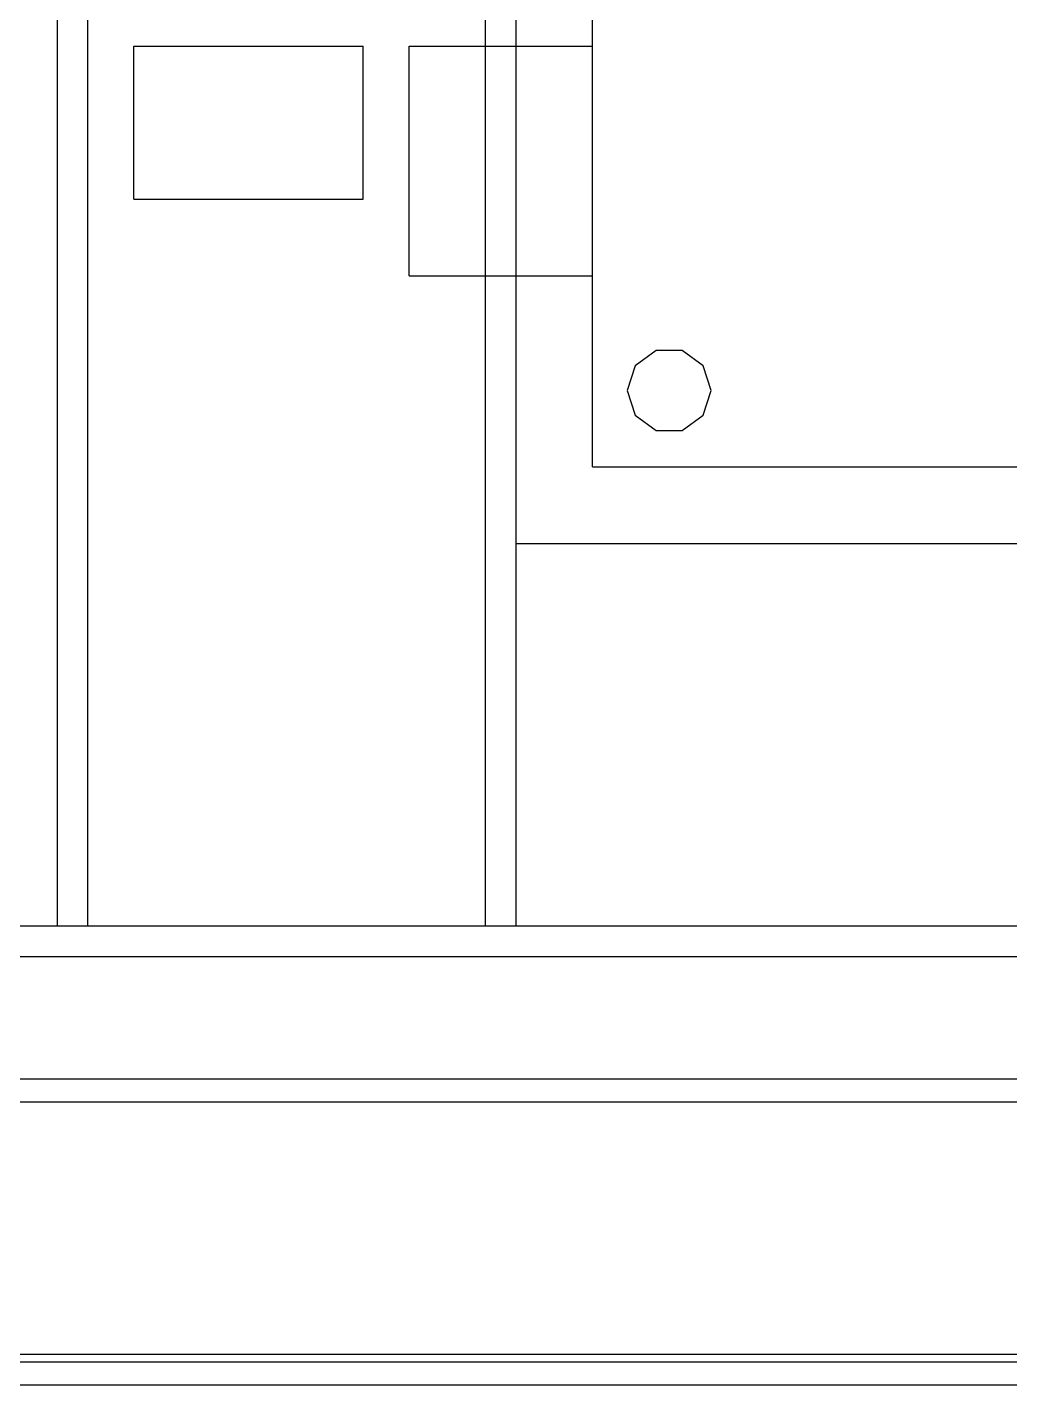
# Model space of a CAD drawing. Header units: millimetres. Extents: x -201 to 3037, y -406 to 3230.
# Drawn here: x 166 to 294.6, y 2000 to 2177.5 of the extents above; entities that cross this region are included whole.
import ezdxf

# ---------------------------------------------------------------- set-up
doc = ezdxf.new("R2010")
doc.units = ezdxf.units.MM
doc.layers.add('HIDDEN', color=8, linetype='Continuous')
doc.layers.add('VISIBLE', color=7, linetype='Continuous')

msp = doc.modelspace()

# ---------------------------------------------------------------- linework, layer by layer
at = {"layer": 'HIDDEN'}
for points in [[(170, 2060), (170, 2890)], [(170, 2060), (170, 2890)], [(174, 2060), (174, 2890)], [(174, 2060), (174, 2890)], [(226, 2060), (226, 2890)], [(226, 2060), (226, 2890)], [(230, 2060), (230, 2890)], [(230, 2060), (230, 2890)], [(230, 2110), (230, 2710)], [(240, 2120), (240, 2700)], [(180, 2155), (180, 2175)], [(180, 2175), (210, 2175)], [(210, 2155), (210, 2175)], [(216, 2145), (216, 2175)], [(216, 2175), (240, 2175)], [(230, 2145), (230, 2175)], [(240, 2145), (240, 2175)], [(240, 2145), (240, 2175)], [(180, 2155), (210, 2155)], [(216, 2145), (240, 2145)], [(255.5, 2130), (254.45, 2133.23), (251.7, 2135.23), (248.3, 2135.23), (245.55, 2133.23), (244.5, 2130), (245.55, 2126.77), (248.3, 2124.77), (251.7, 2124.77), (254.45, 2126.77), (255.5, 2130)], [(255.5, 2130), (254.45, 2133.23), (251.7, 2135.23), (248.3, 2135.23), (245.55, 2133.23), (244.5, 2130), (245.55, 2126.77), (248.3, 2124.77), (251.7, 2124.77), (254.45, 2126.77), (255.5, 2130)], [(240, 2120), (440, 2120)], [(230, 2110), (450, 2110)], [(60, 2060), (540, 2060)], [(60, 2060), (540, 2060)], [(60, 2060), (540, 2060)], [(60, 2060), (540, 2060)], [(170, 2060), (230, 2060)], [(170, 2060), (230, 2060)], [(174, 2060), (226, 2060)], [(174, 2060), (226, 2060)], [(60, 2056), (540, 2056)], [(60, 2056), (540, 2056)], [(60, 2056), (540, 2056)], [(60, 2056), (540, 2056)], [(70, 2040), (540, 2040)], [(70, 2037), (540, 2037)], [(70, 2037), (540, 2037)], [(60, 2004), (540, 2004)], [(60, 2004), (540, 2004)], [(60, 2004), (540, 2004)], [(60, 2004), (540, 2004)], [(70, 2003), (540, 2003)], [(70, 2003), (540, 2003)], [(60, 2000), (540, 2000)], [(60, 2000), (540, 2000)], [(60, 2000), (540, 2000)], [(60, 2000), (540, 2000)], [(70, 2000), (540, 2000)], [(70, 2000), (540, 2000)], [(70, 2000), (540, 2000)]]:
    msp.add_lwpolyline(points, dxfattribs=at)
at = {"layer": 'VISIBLE'}
for points in [[(230, 2175), (230, 2400)], [(240, 2175), (240, 2400)], [(180, 2155), (180, 2175)], [(180, 2175), (210, 2175)], [(210, 2155), (210, 2175)], [(216, 2145), (216, 2175)], [(216, 2175), (240, 2175)], [(240, 2145), (240, 2175)], [(180, 2155), (210, 2155)], [(216, 2145), (240, 2145)], [(230, 2110), (230, 2145)], [(240, 2120), (240, 2145)], [(240, 2120), (440, 2120)], [(230, 2110), (450, 2110)], [(70, 2040), (540, 2040)], [(70, 2000), (540, 2000)]]:
    msp.add_lwpolyline(points, dxfattribs=at)

doc.saveas('drawing.dxf')
